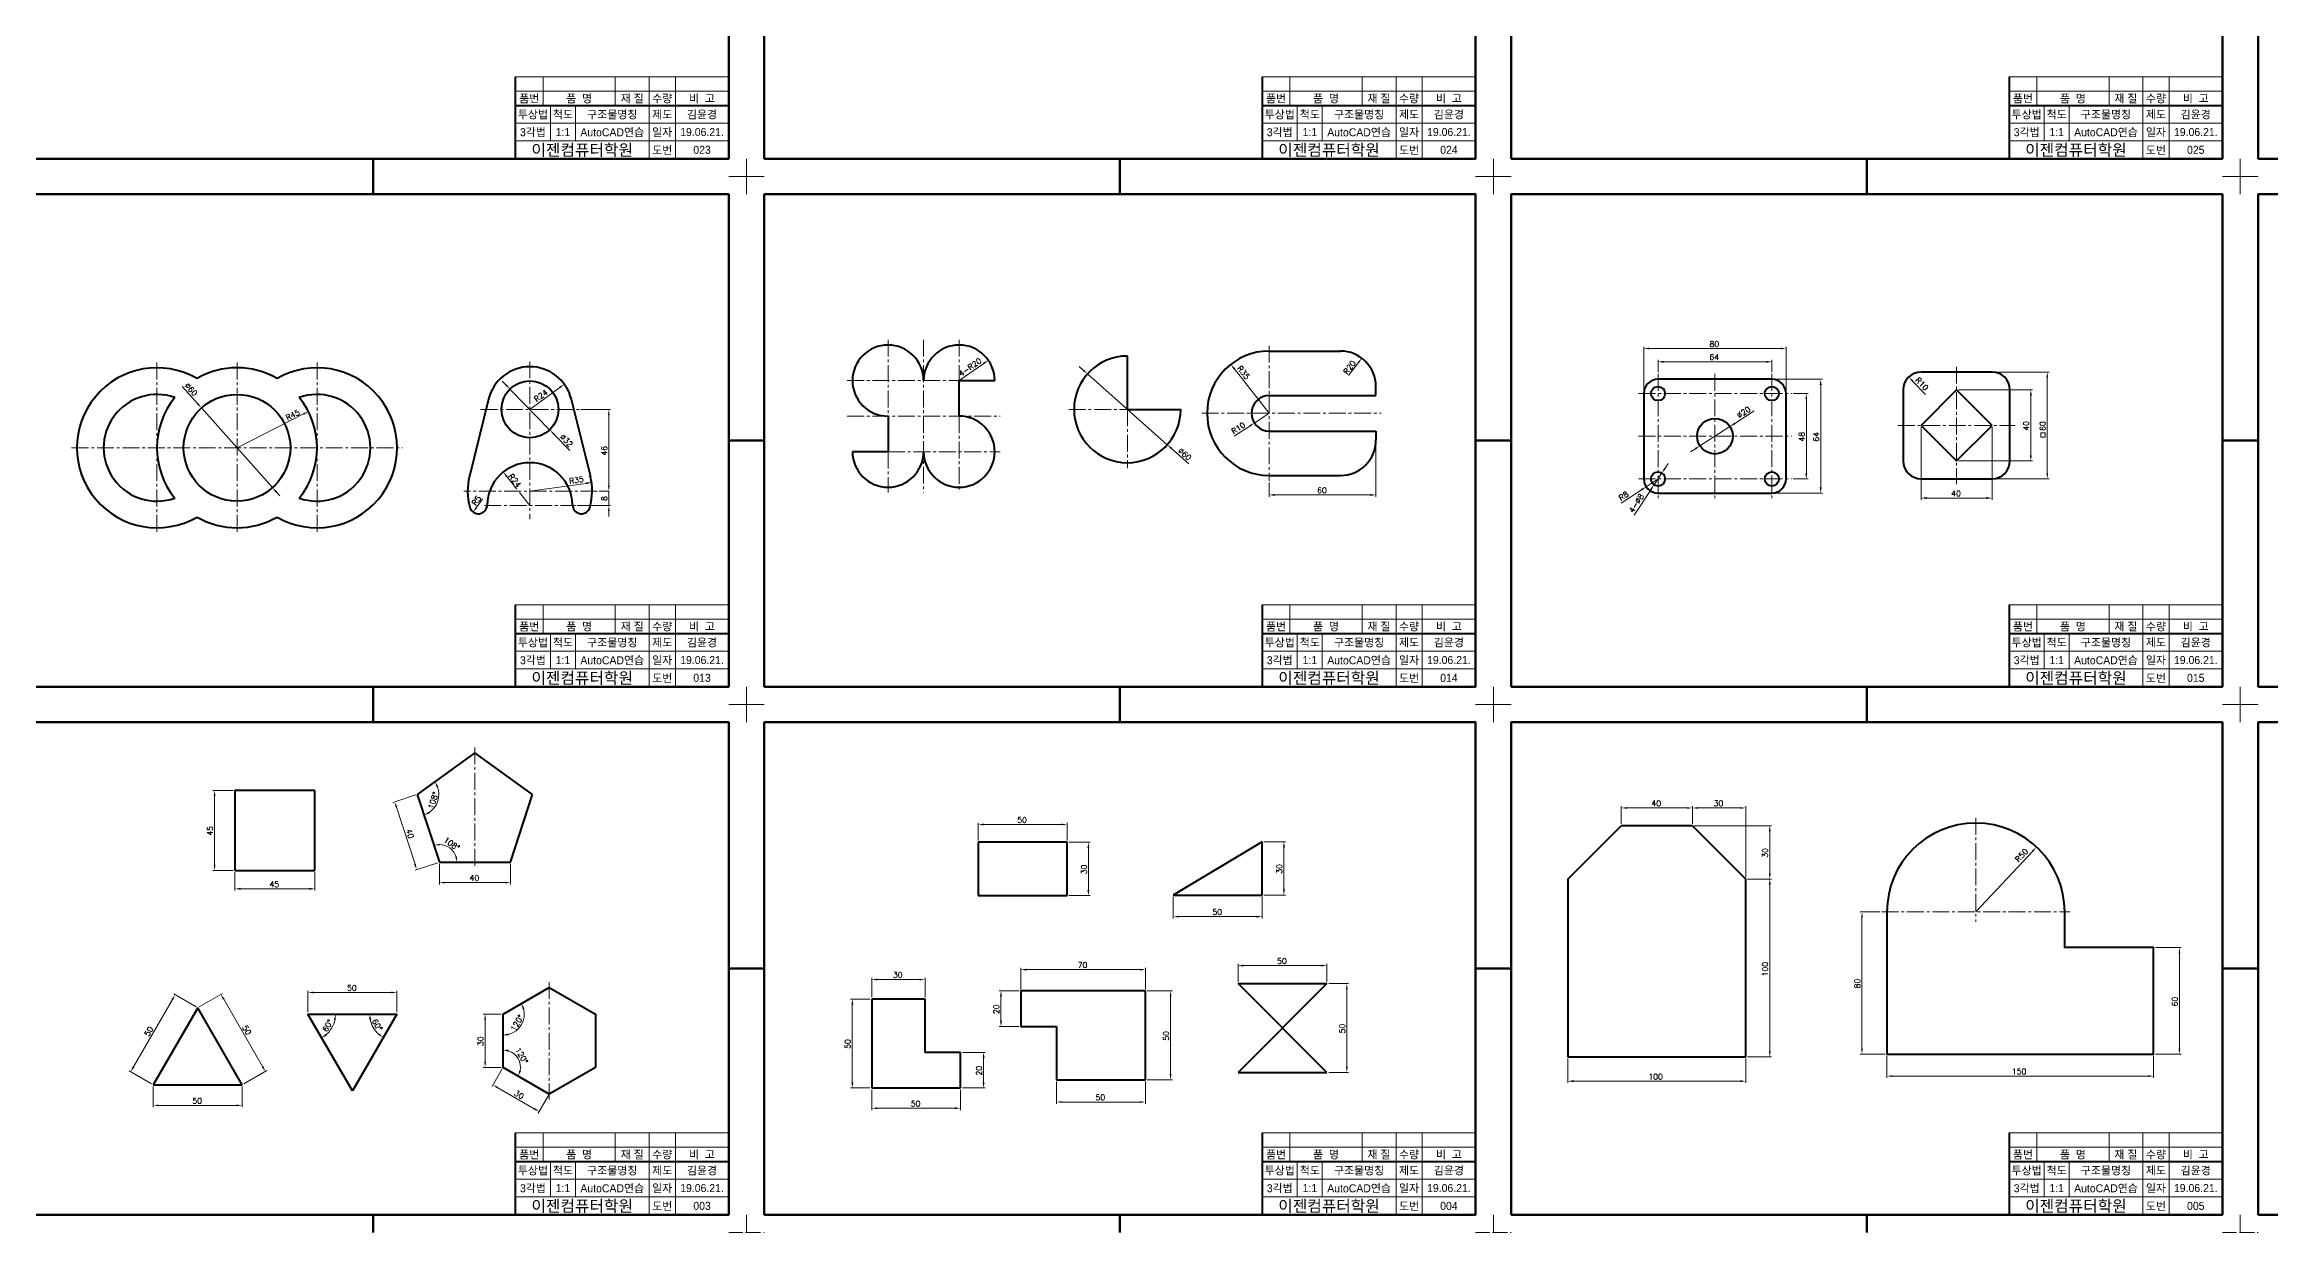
# Model space of a CAD drawing. Header units: millimetres. Extents: x 0 to 4210, y 0 to 2980.
# Drawn here: x 865 to 2116, y 0 to 668 of the extents above; entities that cross this region are included whole.
import ezdxf
from ezdxf.enums import TextEntityAlignment as Align

# ---------------------------------------------------------------- set-up
doc = ezdxf.new("R2010")
doc.units = ezdxf.units.MM
doc.linetypes.add('CENTER2', pattern=[28.575, 19.05, -3.175, 3.175, -3.175])
doc.linetypes.add('PHANTOM2', pattern=[31.75, 15.875, -3.175, 3.175, -3.175, 3.175, -3.175])
for name, color, linetype, lineweight in [('가는선', 1, 'Continuous', 13), ('구분선', 1, 'PHANTOM2', 13), ('문자', 2, 'Continuous', 20), ('외곽선', 4, 'Continuous', 70), ('외형선', 3, 'Continuous', 40), ('중심선', 1, 'CENTER2', 13), ('치수선', 1, 'Continuous', 13)]:
    doc.layers.add(name, color=color, linetype=linetype, lineweight=lineweight)
doc.styles.get("Standard").update_dxf_attribs({"font": 'romans.shx'})
doc.styles.add('한글', font='')
doc.styles.get('한글').set_extended_font_data('Gulim')

msp = doc.modelspace()

# ---------------------------------------------------------------- linework, layer by layer
at = {"layer": '가는선', "ltscale": 0.5}
for p, q in [((1130, 650), (1250, 650)), ((1130, 642), (1250, 642)), ((1145.6, 650), (1145.6, 634)), ((1186.2, 650), (1186.2, 634)), ((1205.3, 650), (1205.3, 604)), ((1220, 650), (1220, 604)), ((1550, 650), (1670, 650)), ((1550, 642), (1670, 642)), ((1565.6, 650), (1565.6, 634)), ((1606.2, 650), (1606.2, 634)), ((1625.3, 650), (1625.3, 604)), ((1640, 650), (1640, 604)), ((1970, 650), (2090, 650)), ((1970, 642), (2090, 642)), ((1985.6, 650), (1985.6, 634)), ((2026.2, 650), (2026.2, 634)), ((2045.3, 650), (2045.3, 604)), ((2060, 650), (2060, 604)), ((1149.7, 634), (1149.7, 614)), ((1163.8, 634), (1163.8, 614)), ((1569.7, 634), (1569.7, 614)), ((1583.8, 634), (1583.8, 614)), ((1989.7, 634), (1989.7, 614)), ((2003.8, 634), (2003.8, 614)), ((1130, 624), (1250, 624)), ((1130, 614), (1250, 614)), ((1550, 624), (1670, 624)), ((1550, 614), (1670, 614)), ((1970, 624), (2090, 624)), ((1970, 614), (2090, 614)), ((1130, 353), (1250, 353)), ((1145.6, 353), (1145.6, 337)), ((1186.2, 353), (1186.2, 337)), ((1205.3, 353), (1205.3, 307)), ((1220, 353), (1220, 307)), ((1550, 353), (1670, 353)), ((1565.6, 353), (1565.6, 337)), ((1606.2, 353), (1606.2, 337)), ((1625.3, 353), (1625.3, 307)), ((1640, 353), (1640, 307)), ((1970, 353), (2090, 353)), ((1985.6, 353), (1985.6, 337)), ((2026.2, 353), (2026.2, 337)), ((2045.3, 353), (2045.3, 307)), ((2060, 353), (2060, 307)), ((1130, 345), (1250, 345)), ((1550, 345), (1670, 345)), ((1970, 345), (2090, 345)), ((1130, 327), (1250, 327)), ((1149.7, 337), (1149.7, 317)), ((1163.8, 337), (1163.8, 317)), ((1550, 327), (1670, 327)), ((1569.7, 337), (1569.7, 317)), ((1583.8, 337), (1583.8, 317)), ((1970, 327), (2090, 327)), ((1989.7, 337), (1989.7, 317)), ((2003.8, 337), (2003.8, 317)), ((1130, 317), (1250, 317)), ((1550, 317), (1670, 317)), ((1970, 317), (2090, 317)), ((1130, 56), (1250, 56)), ((1145.6, 56), (1145.6, 40)), ((1186.2, 56), (1186.2, 40)), ((1205.3, 56), (1205.3, 10)), ((1220, 56), (1220, 10)), ((1550, 56), (1670, 56)), ((1565.6, 56), (1565.6, 40)), ((1606.2, 56), (1606.2, 40)), ((1625.3, 56), (1625.3, 10)), ((1640, 56), (1640, 10)), ((1970, 56), (2090, 56)), ((1985.6, 56), (1985.6, 40)), ((2026.2, 56), (2026.2, 40)), ((2045.3, 56), (2045.3, 10)), ((2060, 56), (2060, 10)), ((1130, 48), (1250, 48)), ((1149.7, 40), (1149.7, 20)), ((1163.8, 40), (1163.8, 20)), ((1550, 48), (1670, 48)), ((1569.7, 40), (1569.7, 20)), ((1583.8, 40), (1583.8, 20)), ((1970, 48), (2090, 48)), ((1989.7, 40), (1989.7, 20)), ((2003.8, 40), (2003.8, 20)), ((1130, 30), (1250, 30)), ((1550, 30), (1670, 30)), ((1970, 30), (2090, 30)), ((1130, 20), (1250, 20)), ((1550, 20), (1670, 20)), ((1970, 20), (2090, 20))]:
    msp.add_line(p, q, dxfattribs=at)
at = {"layer": '구분선', "ltscale": 0.5}
for points in [[(1250, 594), (1260, 594), (1260, 604)], [(1250, 594), (1260, 594), (1260, 604)], [(1260, 604), (1260, 594), (1270, 594)], [(1260, 604), (1260, 594), (1270, 594)], [(1260, 604), (1260, 594), (1270, 594)], [(1260, 604), (1260, 594), (1270, 594)], [(1670, 594), (1680, 594), (1680, 604)], [(1670, 594), (1680, 594), (1680, 604)], [(1680, 604), (1680, 594), (1690, 594)], [(1680, 604), (1680, 594), (1690, 594)], [(1680, 604), (1680, 594), (1690, 594)], [(1680, 604), (1680, 594), (1690, 594)], [(2090, 594), (2100, 594), (2100, 604)], [(2090, 594), (2100, 594), (2100, 604)], [(2100, 604), (2100, 594), (2110, 594)], [(2100, 604), (2100, 594), (2110, 594)], [(2100, 604), (2100, 594), (2110, 594)], [(2100, 604), (2100, 594), (2110, 594)], [(1260, 584), (1260, 594), (1250, 594)], [(1270, 594), (1260, 594), (1260, 584)], [(1270, 594), (1260, 594), (1260, 584)], [(1680, 584), (1680, 594), (1670, 594)], [(1690, 594), (1680, 594), (1680, 584)], [(1690, 594), (1680, 594), (1680, 584)], [(2100, 584), (2100, 594), (2090, 594)], [(2110, 594), (2100, 594), (2100, 584)], [(2110, 594), (2100, 594), (2100, 584)], [(1250, 297), (1260, 297), (1260, 307)], [(1250, 297), (1260, 297), (1260, 307)], [(1260, 307), (1260, 297), (1270, 297)], [(1260, 307), (1260, 297), (1270, 297)], [(1260, 307), (1260, 297), (1270, 297)], [(1260, 307), (1260, 297), (1270, 297)], [(1670, 297), (1680, 297), (1680, 307)], [(1670, 297), (1680, 297), (1680, 307)], [(1680, 307), (1680, 297), (1690, 297)], [(1680, 307), (1680, 297), (1690, 297)], [(1680, 307), (1680, 297), (1690, 297)], [(1680, 307), (1680, 297), (1690, 297)], [(2090, 297), (2100, 297), (2100, 307)], [(2090, 297), (2100, 297), (2100, 307)], [(2100, 307), (2100, 297), (2110, 297)], [(2100, 307), (2100, 297), (2110, 297)], [(2100, 307), (2100, 297), (2110, 297)], [(2100, 307), (2100, 297), (2110, 297)], [(1260, 287), (1260, 297), (1250, 297)], [(1270, 297), (1260, 297), (1260, 287)], [(1270, 297), (1260, 297), (1260, 287)], [(1680, 287), (1680, 297), (1670, 297)], [(1690, 297), (1680, 297), (1680, 287)], [(1690, 297), (1680, 297), (1680, 287)], [(2100, 287), (2100, 297), (2090, 297)], [(2110, 297), (2100, 297), (2100, 287)], [(2110, 297), (2100, 297), (2100, 287)], [(1250, 0), (1260, 0), (1260, 10)], [(1260, 10), (1260, 0), (1270, 0)], [(1260, 10), (1260, 0), (1270, 0)], [(1670, 0), (1680, 0), (1680, 10)], [(1680, 10), (1680, 0), (1690, 0)], [(1680, 10), (1680, 0), (1690, 0)], [(2090, 0), (2100, 0), (2100, 10)], [(2100, 10), (2100, 0), (2110, 0)], [(2100, 10), (2100, 0), (2110, 0)]]:
    msp.add_lwpolyline(points, dxfattribs=at)
at = {"layer": '문자', "ltscale": 0.5}
msp.add_lwpolyline([(1990.3, 449.9), (1987.8, 449.9), (1987.8, 447.4), (1990.3, 447.4)], close=True, dxfattribs=at)
at = {"layer": '외곽선', "ltscale": 0.5}
for p, q in [((1250, 604), (1250, 650)), ((1670, 604), (1670, 650)), ((2090, 604), (2090, 650)), ((1050, 604), (1050, 594)), ((1050, 604), (1050, 594)), ((1470, 604), (1470, 594)), ((1470, 604), (1470, 594)), ((1890, 604), (1890, 594)), ((1890, 604), (1890, 594)), ((1050, 594), (1050, 584)), ((1470, 594), (1470, 584)), ((1890, 594), (1890, 584)), ((1250, 445.5), (1260, 445.5)), ((1270, 445.5), (1260, 445.5)), ((1270, 445.5), (1260, 445.5)), ((1670, 445.5), (1680, 445.5)), ((1690, 445.5), (1680, 445.5)), ((1690, 445.5), (1680, 445.5)), ((2090, 445.5), (2100, 445.5)), ((2110, 445.5), (2100, 445.5)), ((2110, 445.5), (2100, 445.5)), ((1250, 307), (1250, 353)), ((1670, 307), (1670, 353)), ((2090, 307), (2090, 353)), ((1050, 307), (1050, 297)), ((1050, 307), (1050, 297)), ((1470, 307), (1470, 297)), ((1470, 307), (1470, 297)), ((1890, 307), (1890, 297)), ((1890, 307), (1890, 297)), ((1050, 297), (1050, 287)), ((1470, 297), (1470, 287)), ((1890, 297), (1890, 287)), ((1250, 148.5), (1260, 148.5)), ((1270, 148.5), (1260, 148.5)), ((1270, 148.5), (1260, 148.5)), ((1670, 148.5), (1680, 148.5)), ((1690, 148.5), (1680, 148.5)), ((1690, 148.5), (1680, 148.5)), ((2090, 148.5), (2100, 148.5)), ((2110, 148.5), (2100, 148.5)), ((2110, 148.5), (2100, 148.5)), ((1250, 10), (1250, 56)), ((1670, 10), (1670, 56)), ((2090, 10), (2090, 56)), ((1050, 10), (1050, 0)), ((1470, 10), (1470, 0)), ((1890, 10), (1890, 0))]:
    msp.add_line(p, q, dxfattribs=at)
for points in [[(850, 604), (1250, 604), (1250, 881), (850, 881)], [(1270, 604), (1670, 604), (1670, 881), (1270, 881)], [(1690, 604), (2090, 604), (2090, 881), (1690, 881)], [(2110, 604), (2510, 604), (2510, 881), (2110, 881)], [(850, 307), (1250, 307), (1250, 584), (850, 584)], [(1270, 307), (1670, 307), (1670, 584), (1270, 584)], [(1690, 307), (2090, 307), (2090, 584), (1690, 584)], [(2110, 307), (2510, 307), (2510, 584), (2110, 584)], [(850, 10), (1250, 10), (1250, 287), (850, 287)], [(1270, 10), (1670, 10), (1670, 287), (1270, 287)], [(1690, 10), (2090, 10), (2090, 287), (1690, 287)], [(2110, 10), (2510, 10), (2510, 287), (2110, 287)]]:
    msp.add_lwpolyline(points, close=True, dxfattribs=at)
at = {"layer": '외형선', "ltscale": 0.5}
for p, q in [((1130, 650), (1130, 642)), ((1130, 642), (1130, 634)), ((1550, 650), (1550, 642)), ((1550, 642), (1550, 634)), ((1970, 650), (1970, 642)), ((1970, 642), (1970, 634)), ((1130, 634), (1250, 634)), ((1130, 634), (1130, 614)), ((1550, 634), (1670, 634)), ((1550, 634), (1550, 614)), ((1970, 634), (2090, 634)), ((1970, 634), (1970, 614)), ((1130, 614), (1130, 604)), ((1550, 614), (1550, 604)), ((1970, 614), (1970, 604)), ((1474.2, 463), (1474.2, 493)), ((1554, 495.8), (1594, 495.8)), ((1379.6, 479.2), (1399.6, 479.2)), ((1614, 470.8), (1614, 475.8)), ((1836.6, 479.9), (1772.6, 479.9)), ((1960.5, 484), (1920.5, 484)), ((1114.9, 468.7), (1104.2, 425.3)), ((1161.5, 468.7), (1172.2, 425.3)), ((1474.2, 463), (1504.2, 463)), ((1554, 470.8), (1614, 470.8)), ((1764.6, 471.9), (1764.6, 423.9)), ((1844.6, 423.9), (1844.6, 471.9)), ((1910.5, 474), (1910.5, 434)), ((1940.5, 474), (1920.5, 454)), ((1960.5, 454), (1940.5, 474)), ((1970.5, 434), (1970.5, 474)), ((1554, 450.8), (1614, 450.8)), ((1614, 450.8), (1614, 445.8)), ((1920.5, 454), (1940.5, 434)), ((1940.5, 434), (1960.5, 454)), ((1339.6, 439.2), (1319.6, 439.2)), ((1554, 425.8), (1594, 425.8)), ((1772.6, 415.9), (1836.6, 415.9)), ((1920.5, 424), (1960.5, 424)), ((1130, 353), (1130, 345)), ((1550, 353), (1550, 345)), ((1970, 353), (1970, 345)), ((1130, 345), (1130, 337)), ((1550, 345), (1550, 337)), ((1970, 345), (1970, 337)), ((1130, 337), (1250, 337)), ((1130, 337), (1130, 317)), ((1550, 337), (1670, 337)), ((1550, 337), (1550, 317)), ((1970, 337), (2090, 337)), ((1970, 337), (1970, 317)), ((1130, 317), (1130, 307)), ((1550, 317), (1550, 307)), ((1970, 317), (1970, 307)), ((1107.3, 269.9), (1074.9, 246.4)), ((1139.7, 246.4), (1107.3, 269.9)), ((1017.3, 248.7), (972.3, 248.7)), ((972.3, 248.7), (972.3, 203.7)), ((1017.3, 203.7), (1017.3, 248.7)), ((1074.9, 246.4), (1087.3, 208.3)), ((1074.9, 246.4), (1087.3, 208.3)), ((1127.3, 208.3), (1139.7, 246.4)), ((1127.3, 208.3), (1139.7, 246.4)), ((1721.9, 198.8), (1751.9, 228.8)), ((1791.9, 228.8), (1751.9, 228.8)), ((1791.9, 228.8), (1821.9, 198.8)), ((1440.3, 219.5), (1390.3, 219.5)), ((1390.3, 219.5), (1390.3, 189.5)), ((1440.3, 189.5), (1440.3, 219.5)), ((1550, 219.8), (1500, 189.8)), ((1550, 189.8), (1550, 219.8)), ((972.3, 203.7), (1017.3, 203.7)), ((1087.3, 208.3), (1127.3, 208.3)), ((1087.3, 208.3), (1127.3, 208.3)), ((1390.3, 189.5), (1440.3, 189.5)), ((1500, 189.8), (1550, 189.8)), ((1721.9, 198.8), (1721.9, 98.8)), ((1821.9, 98.8), (1821.9, 198.8)), ((1123.1, 122.9), (1149.1, 137.9)), ((1149.1, 137.9), (1175.1, 122.9)), ((1586.4, 90), (1536.4, 140)), ((1536.4, 140), (1586.4, 140)), ((1586.4, 140), (1536.4, 90)), ((951.4, 126.4), (926.4, 83.1)), ((976.4, 83.1), (951.4, 126.4)), ((1360.4, 131.3), (1330.4, 131.3)), ((1330.4, 131.3), (1330.4, 81.3)), ((1360.4, 101.3), (1360.4, 131.3)), ((1484.3, 135.9), (1414.3, 135.9)), ((1414.3, 135.9), (1414.3, 115.9)), ((1484.3, 85.9), (1484.3, 135.9)), ((1013.4, 122.9), (1063.4, 122.9)), ((1038.4, 79.6), (1013.4, 122.9)), ((1063.4, 122.9), (1038.4, 79.6)), ((1123.1, 92.9), (1123.1, 122.9)), ((1175.1, 122.9), (1175.1, 92.9)), ((1414.3, 115.9), (1434.3, 115.9)), ((1434.3, 115.9), (1434.3, 85.9)), ((1380.4, 101.3), (1360.4, 101.3)), ((1380.4, 81.3), (1380.4, 101.3)), ((1149.1, 77.9), (1123.1, 92.9)), ((1175.1, 92.9), (1149.1, 77.9)), ((1536.4, 90), (1586.4, 90)), ((1721.9, 98.8), (1821.9, 98.8)), ((926.4, 83.1), (976.4, 83.1)), ((1330.4, 81.3), (1380.4, 81.3)), ((1434.3, 85.9), (1484.3, 85.9)), ((1130, 56), (1130, 48)), ((1550, 56), (1550, 48)), ((1970, 56), (1970, 48)), ((1130, 48), (1130, 40)), ((1130, 40), (1250, 40)), ((1130, 40), (1130, 20)), ((1550, 48), (1550, 40)), ((1550, 40), (1670, 40)), ((1550, 40), (1550, 20)), ((1970, 48), (1970, 40)), ((1970, 40), (2090, 40)), ((1970, 40), (1970, 20)), ((1130, 20), (1130, 10)), ((1550, 20), (1550, 10)), ((1970, 20), (1970, 10))]:
    msp.add_line(p, q, dxfattribs=at)
for points in [[(1379.6, 459.2), (1379.6, 479.2)], [(1339.6, 459.2), (1339.6, 439.2)]]:
    msp.add_lwpolyline(points, dxfattribs=at)
msp.add_lwpolyline([(1901.3, 100.3), (2051.3, 100.3), (2051.3, 160.3), (2001.3, 160.3), (2001.3, 180.3, 1), (1901.3, 180.3), (1901.3, 100.3)], format="xyb", dxfattribs=at)
for centre, radius in [((1138.2, 463), 16), ((1772.6, 471.9), 4), ((1836.6, 471.9), 4), ((973.5, 441.4), 30), ((1804.6, 447.9), 10), ((1772.6, 423.9), 4), ((1836.6, 423.9), 4)]:
    msp.add_circle(centre, radius, dxfattribs=at)
for centre, radius, start, end in [((1339.6, 479.2), 20, 0, 270), ((1379.6, 479.2), 20, 0, 180), ((1474.2, 463), 30, 90, 0), ((1554, 460.8), 35, 90, 270), ((1594, 475.8), 20, 0, 90), ((928.5, 441.4), 45, 60, 300), ((973.5, 441.4), 45, 60, 120), ((1018.5, 441.4), 45, 240, 120), ((1138.2, 463), 24, 13.8352, 166.1648), ((1772.6, 471.9), 8, 90, 180), ((1836.6, 471.9), 8, 0, 90), ((1920.5, 474), 10, 90, 180), ((1960.5, 474), 10, 0, 90), ((928.5, 441.4), 30, 70.5288, 289.4712), ((973.5, 441.4), 45, 141.0576, 218.9424), ((1018.5, 441.4), 30, 250.5288, 109.4712), ((973.5, 441.4), 45, 321.0576, 38.9424), ((1554, 460.8), 10, 90, 270), ((1379.6, 439.2), 20, 180, 90), ((1339.6, 439.2), 20, 180, 0), ((1594, 445.8), 20, 270, 0), ((1138.2, 409), 24, 0.6174, 179.3826), ((1920.5, 434), 10, 180, 270), ((1960.5, 434), 10, 270, 0), ((1138.2, 417), 35, 166.1648, 194.8477), ((1138.2, 417), 35, 345.1523, 13.8352), ((1772.6, 423.9), 8, 180, 270), ((1836.6, 423.9), 8, 270, 0), ((973.5, 441.4), 45, 240, 300), ((1109.2, 409.3), 5, 194.8477, 359.3826), ((1167.2, 409.3), 5, 180.6174, 345.1523)]:
    msp.add_arc(centre, radius, start, end, dxfattribs=at)
at = {"layer": '중심선', "ltscale": 0.5}
for p, q in [((1339.6, 502.2), (1339.6, 459.2)), ((1359.6, 502.2), (1359.6, 416.2)), ((1379.6, 502.2), (1379.6, 479.2)), ((928.5, 489.4), (928.5, 393.4)), ((973.5, 489.4), (973.5, 393.4)), ((1018.5, 489.4), (1018.5, 393.4)), ((1138.2, 490), (1138.2, 401.3)), ((1554, 498.8), (1554, 422.8)), ((1316.6, 479.2), (1379.6, 479.2)), ((1772.6, 482.9), (1772.6, 412.9)), ((1804.6, 482.9), (1804.6, 412.9)), ((1836.6, 482.9), (1836.6, 412.9)), ((1940.5, 487), (1940.5, 421)), ((1110.5, 463), (1165.9, 463)), ((1441.2, 463), (1474.2, 463)), ((1474.2, 463), (1474.2, 430)), ((1761.6, 471.9), (1847.6, 471.9)), ((1316.6, 459.2), (1402.6, 459.2)), ((1379.6, 459.2), (1379.6, 416.2)), ((1516, 460.8), (1617, 460.8)), ((1907.5, 454), (1973.5, 454)), ((880.5, 441.4), (1066.5, 441.4)), ((1339.6, 439.2), (1402.6, 439.2)), ((1339.6, 439.2), (1339.6, 416.2)), ((1761.6, 447.9), (1847.6, 447.9)), ((1176.2, 417), (1101.1, 417)), ((1761.6, 423.9), (1847.6, 423.9)), ((1112.6, 409), (1163.8, 409)), ((1107.3, 272.9), (1107.3, 205.3)), ((1951.3, 233.3), (1951.3, 174.8)), ((1898.3, 180.3), (2004.3, 180.3)), ((1149.1, 140.9), (1149.1, 74.9))]:
    msp.add_line(p, q, dxfattribs=at)
at = {"layer": '치수선', "ltscale": 0.5}
for p, q in [((1379.6, 479.2), (1393.4, 488.8)), ((1598.6, 482), (1604.1, 489.3)), ((1764.6, 472.9), (1764.6, 498.2)), ((1767.8, 497.2), (1841.5, 497.2)), ((1772.6, 483.9), (1772.6, 490.8)), ((1775.8, 489.8), (1833.5, 489.8)), ((1836.6, 483.9), (1836.6, 490.8)), ((1844.6, 472.8), (1844.6, 498.2)), ((942.7, 475.9), (951.4, 466.2)), ((1124.8, 476.7), (1122.7, 478.9)), ((1449.4, 485), (1447, 487.1)), ((1451.8, 482.9), (1496.6, 443.1)), ((1554, 460.8), (1534.3, 485.9)), ((1837.6, 479.9), (1865.1, 479.9)), ((1864.1, 476.8), (1864.1, 419.1)), ((1923, 471.3), (1915.7, 478.9)), ((1961.5, 484), (1992.5, 484)), ((1991.5, 480.8), (1991.5, 427.1)), ((993.4, 419), (953.5, 463.8)), ((1127, 474.4), (1149.3, 451.5)), ((1138.2, 463), (1155, 475.3)), ((1166.9, 463), (1183.6, 463)), ((1848.6, 471.9), (1857, 471.9)), ((1856, 468.8), (1856, 427.1)), ((1941.5, 474), (1983.2, 474)), ((1982.2, 470.8), (1982.2, 437.1)), ((973.5, 441.4), (1010.8, 460.4)), ((1182.6, 459.8), (1182.6, 420.1)), ((1534.3, 448), (1543, 453.6)), ((1554, 460.8), (1545.6, 455.3)), ((1796.2, 442.5), (1813, 453.3)), ((1826.7, 462.1), (1815.7, 455)), ((1920.5, 453), (1920.5, 412.1)), ((1960.5, 453), (1960.5, 412.1)), ((1160.7, 439.8), (1151.5, 449.2)), ((1508.8, 432.3), (1499, 441)), ((1614, 444.8), (1614, 413.9)), ((1793.6, 440.8), (1790.9, 439.1)), ((1774.8, 427.3), (1770.4, 420.6)), ((1776.6, 429.9), (1778.3, 432.5)), ((1941.5, 434), (1983.2, 434)), ((995.5, 416.7), (997.6, 414.3)), ((1130.9, 418.1), (1125.2, 425.3)), ((1138.2, 409), (1132.4, 416.2)), ((1138.2, 417), (1169.7, 421.4)), ((1182.6, 420.1), (1182.6, 423.3)), ((1182.6, 409), (1182.6, 417)), ((1554, 421.8), (1554, 413.9)), ((1557.1, 414.9), (1610.8, 414.9)), ((1751.9, 410.3), (1763.3, 417.8)), ((1759.1, 403.5), (1768.7, 418)), ((1772.6, 423.9), (1765.9, 419.5)), ((1837.6, 415.9), (1865.1, 415.9)), ((1848.6, 423.9), (1857, 423.9)), ((1923.6, 413.1), (1957.3, 413.1)), ((1961.5, 424), (1992.5, 424)), ((1111.6, 412.7), (1108.1, 407.8)), ((1164.8, 409), (1183.6, 409)), ((1182.6, 405.8), (1182.6, 402.7)), ((971.3, 248.7), (959.9, 248.7)), ((960.9, 245.6), (960.9, 206.9)), ((1074, 246.1), (1061.2, 241.9)), ((1063.2, 239.2), (1073.6, 207.2)), ((1751.9, 229.8), (1751.9, 239.8)), ((1755.1, 238.8), (1788.8, 238.8)), ((1791.9, 229.8), (1791.9, 239.8)), ((1795.1, 238.8), (1818.8, 238.8)), ((1821.9, 199.8), (1821.9, 239.8)), ((1390.3, 220.5), (1390.3, 230.5)), ((1393.5, 229.5), (1437.2, 229.5)), ((1440.3, 220.5), (1440.3, 230.5)), ((1792.9, 228.8), (1836.4, 228.8)), ((1835.4, 225.7), (1835.4, 202)), ((1441.3, 219.5), (1453.3, 219.5)), ((1452.3, 216.3), (1452.3, 192.6)), ((1551, 219.8), (1563.2, 219.8)), ((1562.2, 216.7), (1562.2, 193)), ((1951.3, 180.3), (1983.3, 214.5)), ((971.3, 203.7), (959.9, 203.7)), ((972.3, 202.7), (972.3, 192.3)), ((1017.3, 202.7), (1017.3, 192.3)), ((1086.4, 208), (1073.6, 203.9)), ((1087.3, 207.3), (1087.3, 195.8)), ((1127.3, 207.3), (1127.3, 195.8)), ((975.5, 193.3), (1014.2, 193.3)), ((1090.5, 196.8), (1124.2, 196.8)), ((1441.3, 189.5), (1453.3, 189.5)), ((1500, 188.8), (1500, 176.7)), ((1550, 188.8), (1550, 176.7)), ((1551, 189.8), (1563.2, 189.8)), ((1822.9, 198.8), (1836.4, 198.8)), ((1835.4, 195.7), (1835.4, 102)), ((1503.1, 177.7), (1546.8, 177.7)), ((1897.3, 180.3), (1886.3, 180.3)), ((1887.3, 177.1), (1887.3, 103.4)), ((1536.4, 141), (1536.4, 151.1)), ((1586.4, 141), (1586.4, 151.1)), ((2052.3, 160.3), (2066.8, 160.3)), ((2065.8, 157.1), (2065.8, 103.4)), ((1330.4, 132.3), (1330.4, 143.3)), ((1333.6, 142.3), (1357.3, 142.3)), ((1360.4, 132.3), (1360.4, 143.3)), ((1414.3, 136.9), (1414.3, 148.9)), ((1417.5, 147.9), (1481.2, 147.9)), ((1484.3, 136.9), (1484.3, 148.9)), ((1539.5, 150.1), (1583.2, 150.1)), ((1587.4, 140), (1598.6, 140)), ((915.3, 93.2), (937.2, 131)), ((950.5, 126.9), (937.9, 134.2)), ((952.3, 126.9), (965.3, 134.5)), ((966, 131.2), (987.9, 93.4)), ((1013.4, 123.9), (1013.4, 136)), ((1016.6, 135), (1060.3, 135)), ((1063.4, 123.9), (1063.4, 136)), ((1329.4, 131.3), (1318.5, 131.3)), ((1319.5, 128.2), (1319.5, 84.5)), ((1413.3, 135.9), (1402.1, 135.9)), ((1403.1, 132.8), (1403.1, 119.1)), ((1485.3, 135.9), (1499.5, 135.9)), ((1498.5, 132.8), (1498.5, 89.1)), ((1597.6, 136.8), (1597.6, 93.2)), ((1122.1, 122.9), (1112, 122.9)), ((1113, 119.8), (1113, 96.1)), ((1413.3, 115.9), (1402.1, 115.9)), ((1381.4, 101.3), (1394.3, 101.3)), ((1900.3, 100.3), (1886.3, 100.3)), ((2052.3, 100.3), (2066.8, 100.3)), ((925.5, 83.6), (912.9, 90.9)), ((977.3, 83.6), (990.3, 91.2)), ((1122.1, 92.9), (1112, 92.9)), ((1122.6, 92), (1116.9, 82.2)), ((1393.3, 98.2), (1393.3, 84.5)), ((1587.4, 90), (1598.6, 90)), ((1721.9, 97.8), (1721.9, 84.1)), ((1821.9, 97.8), (1821.9, 84.1)), ((1822.9, 98.8), (1836.4, 98.8)), ((1901.3, 99.3), (1901.3, 87)), ((1904.4, 88), (2048.1, 88)), ((2051.3, 99.3), (2051.3, 87)), ((926.4, 82.1), (926.4, 70.5)), ((976.4, 82.1), (976.4, 70.5)), ((1120.1, 81.4), (1140.6, 69.6)), ((1148.6, 77), (1142.9, 67.2)), ((1329.4, 81.3), (1318.5, 81.3)), ((1330.4, 80.3), (1330.4, 68.9)), ((1380.4, 80.3), (1380.4, 68.9)), ((1381.4, 81.3), (1394.3, 81.3)), ((1434.3, 84.9), (1434.3, 72.4)), ((1484.3, 84.9), (1484.3, 72.4)), ((1485.3, 85.9), (1499.5, 85.9)), ((1725.1, 85.1), (1818.8, 85.1)), ((973.2, 71.5), (929.5, 71.5)), ((1333.6, 69.9), (1377.3, 69.9)), ((1437.5, 73.4), (1481.2, 73.4))]:
    msp.add_line(p, q, dxfattribs=at)
at = {"layer": '치수선'}
msp.add_line((1182.6, 417), (1177.2, 417), dxfattribs=at)
at = {"layer": '치수선', "ltscale": 0.5}
for centre, radius, start, end in [((1074.9, 246.4), 12.1, 302.9173, 21.0827), ((1087.3, 208.3), 9.87, 18.3587, 89.6413), ((1123.1, 122.9), 11.9, 285.2178, 14.7822), ((1013.4, 122.9), 15.5, 311.6854, 348.3146), ((1063.4, 122.9), 15.3, 191.8324, 228.1676), ((1123.1, 92.9), 9.83, 348.4403, 71.5597)]:
    msp.add_arc(centre, radius, start, end, dxfattribs=at)
for points in [[(1393.1, 489.3), (1393.7, 488.4), (1396, 490.6)], [(1534.7, 486.2), (1533.9, 485.5), (1532.3, 488.3)], [(1603.7, 489.6), (1604.5, 489), (1606, 491.8)], [(1767.8, 497.8), (1767.8, 496.7), (1764.6, 497.2)], [(1775.8, 490.3), (1775.8, 489.2), (1772.6, 489.8)], [(1833.5, 490.3), (1833.5, 489.2), (1836.6, 489.8)], [(1841.5, 497.8), (1841.5, 496.7), (1844.6, 497.2)], [(1125.2, 477.1), (1124.5, 476.3), (1127, 474.4)], [(1154.7, 475.7), (1155.3, 474.9), (1157.5, 477.2)], [(1449.7, 485.4), (1449.1, 484.6), (1451.8, 482.9)], [(1863.5, 476.8), (1864.6, 476.8), (1864.1, 479.9)], [(1916.1, 479.3), (1915.4, 478.6), (1913.6, 481.2)], [(1991, 480.8), (1992, 480.8), (1991.5, 484)], [(951.8, 466.5), (951, 465.8), (953.5, 463.8)], [(1182.1, 459.8), (1183.1, 459.8), (1182.6, 463)], [(1855.4, 468.8), (1856.5, 468.8), (1856, 471.9)], [(1981.7, 470.8), (1982.8, 470.8), (1982.2, 474)], [(1010.6, 460.8), (1011, 459.9), (1013.6, 461.8)], [(1151.9, 449.6), (1151.2, 448.9), (1149.3, 451.5)], [(1542.7, 454.1), (1543.2, 453.2), (1545.6, 455.3)], [(1815.4, 455.5), (1816, 454.6), (1813, 453.3)], [(1499.4, 441.4), (1498.7, 440.6), (1496.6, 443.1)], [(1793.3, 441.3), (1793.8, 440.4), (1796.2, 442.5)], [(1125.6, 425.6), (1124.8, 424.9), (1123.3, 427.7)], [(1776.1, 430.2), (1777, 429.6), (1774.8, 427.3)], [(1855.4, 427.1), (1856.5, 427.1), (1856, 423.9)], [(1981.7, 437.1), (1982.8, 437.1), (1982.2, 434)], [(1991, 427.1), (1992, 427.1), (1991.5, 424)], [(995.9, 417), (995.1, 416.3), (993.4, 419)], [(1169.7, 422), (1169.8, 420.9), (1172.8, 421.9)], [(1182.1, 420.1), (1183.1, 420.1), (1182.6, 417)], [(1557.1, 415.4), (1557.1, 414.3), (1554, 414.9)], [(1610.8, 415.4), (1610.8, 414.3), (1614, 414.9)], [(1763, 418.2), (1763.6, 417.3), (1765.9, 419.5)], [(1768.2, 418.3), (1769.1, 417.7), (1770.4, 420.6)], [(1863.5, 419.1), (1864.6, 419.1), (1864.1, 415.9)], [(1923.6, 413.7), (1923.6, 412.6), (1920.5, 413.1)], [(1957.3, 413.7), (1957.3, 412.6), (1960.5, 413.1)], [(1107.7, 408.1), (1108.5, 407.5), (1106.3, 405.2)], [(1182.1, 405.8), (1183.1, 405.8), (1182.6, 409)], [(1085.8, 250.5), (1086.7, 251), (1084.8, 253.5)], [(960.4, 245.6), (961.4, 245.6), (960.9, 248.7)], [(1063.7, 239.4), (1062.7, 239.1), (1062.2, 242.2)], [(1755.1, 239.3), (1755.1, 238.3), (1751.9, 238.8)], [(1788.8, 239.3), (1788.8, 238.3), (1791.9, 238.8)], [(1795.1, 239.3), (1795.1, 238.3), (1791.9, 238.8)], [(1818.8, 239.3), (1818.8, 238.3), (1821.9, 238.8)], [(1081.8, 235.7), (1081.3, 236.7), (1078.7, 234.8)], [(1393.5, 230), (1393.5, 229), (1390.3, 229.5)], [(1437.2, 230), (1437.2, 229), (1440.3, 229.5)], [(1834.9, 225.7), (1836, 225.7), (1835.4, 228.8)], [(1087.5, 217.7), (1087.3, 218.7), (1084.3, 217.7)], [(1451.7, 216.3), (1452.8, 216.3), (1452.3, 219.5)], [(1561.7, 216.7), (1562.8, 216.7), (1562.2, 219.8)], [(1982.9, 214.9), (1983.6, 214.2), (1985.4, 216.8)], [(960.4, 206.9), (961.4, 206.9), (960.9, 203.7)], [(1074.1, 207.3), (1073.1, 207), (1074.5, 204.2)], [(1097.2, 211.5), (1096.2, 211.3), (1097.2, 208.3)], [(1834.9, 202), (1836, 202), (1835.4, 198.8)], [(975.5, 193.9), (975.5, 192.8), (972.3, 193.3)], [(1014.2, 193.9), (1014.2, 192.8), (1017.3, 193.3)], [(1090.5, 197.3), (1090.5, 196.3), (1087.3, 196.8)], [(1124.2, 197.3), (1124.2, 196.3), (1127.3, 196.8)], [(1451.7, 192.6), (1452.8, 192.6), (1452.3, 189.5)], [(1561.7, 193), (1562.8, 193), (1562.2, 189.8)], [(1834.9, 195.7), (1836, 195.7), (1835.4, 198.8)], [(1503.1, 178.2), (1503.1, 177.1), (1500, 177.7)], [(1546.8, 178.2), (1546.8, 177.1), (1550, 177.7)], [(1886.8, 177.1), (1887.8, 177.1), (1887.3, 180.3)], [(1539.5, 150.7), (1539.5, 149.6), (1536.4, 150.1)], [(1583.2, 150.7), (1583.2, 149.6), (1586.4, 150.1)], [(2065.3, 157.1), (2066.3, 157.1), (2065.8, 160.3)], [(1333.6, 142.8), (1333.6, 141.8), (1330.4, 142.3)], [(1357.3, 142.8), (1357.3, 141.8), (1360.4, 142.3)], [(1417.5, 148.4), (1417.5, 147.3), (1414.3, 147.9)], [(1481.2, 148.4), (1481.2, 147.3), (1484.3, 147.9)], [(1597.1, 136.8), (1598.1, 136.8), (1597.6, 140)], [(936.7, 131.3), (937.6, 130.8), (938.7, 133.7)], [(966.5, 131.5), (965.5, 131), (964.4, 134)], [(1016.6, 135.5), (1016.6, 134.5), (1013.4, 135)], [(1060.3, 135.5), (1060.3, 134.5), (1063.4, 135)], [(1134.1, 125.7), (1135.1, 126.1), (1133.4, 128.9)], [(1319, 128.2), (1320.1, 128.2), (1319.5, 131.3)], [(1402.6, 132.8), (1403.7, 132.8), (1403.1, 135.9)], [(1498, 132.8), (1499, 132.8), (1498.5, 135.9)], [(1028.1, 119.8), (1029.1, 119.7), (1028.9, 122.9)], [(1047.9, 119.7), (1049, 119.8), (1048.1, 122.9)], [(1112.5, 119.8), (1113.5, 119.8), (1113, 122.9)], [(1402.6, 119.1), (1403.7, 119.1), (1403.1, 115.9)], [(1024, 110.9), (1023.4, 111.8), (1021.2, 109.5)], [(1053.5, 112), (1052.9, 111.1), (1055.8, 109.7)], [(1126.3, 110.9), (1126.1, 112), (1123.1, 111)], [(1126.1, 101.7), (1126.3, 102.8), (1123.1, 102.7)], [(1392.8, 98.2), (1393.9, 98.2), (1393.3, 101.3)], [(1834.9, 102), (1836, 102), (1835.4, 98.8)], [(1886.8, 103.4), (1887.8, 103.4), (1887.3, 100.3)], [(2065.3, 103.4), (2066.3, 103.4), (2065.8, 100.3)], [(914.8, 93.4), (915.8, 92.9), (913.7, 90.4)], [(988.3, 93.7), (987.4, 93.1), (989.4, 90.7)], [(1112.5, 96.1), (1113.5, 96.1), (1113, 92.9)], [(1133.2, 90.8), (1132.2, 91.1), (1131.6, 88)], [(1498, 89.1), (1499, 89.1), (1498.5, 85.9)], [(1597.1, 93.2), (1598.1, 93.2), (1597.6, 90)], [(1904.4, 88.5), (1904.4, 87.5), (1901.3, 88)], [(2048.1, 88.5), (2048.1, 87.5), (2051.3, 88)], [(1120.4, 81.9), (1119.9, 81), (1117.4, 83)], [(1319, 84.5), (1320.1, 84.5), (1319.5, 81.3)], [(1392.8, 84.5), (1393.9, 84.5), (1393.3, 81.3)], [(1725.1, 85.7), (1725.1, 84.6), (1721.9, 85.1)], [(1818.8, 85.7), (1818.8, 84.6), (1821.9, 85.1)], [(929.5, 72), (929.5, 71), (926.4, 71.5)], [(973.2, 72), (973.2, 71), (976.4, 71.5)], [(1140.9, 70.1), (1140.4, 69.1), (1143.4, 68)], [(1333.6, 70.4), (1333.6, 69.4), (1330.4, 69.9)], [(1377.3, 70.4), (1377.3, 69.4), (1380.4, 69.9)], [(1437.5, 73.9), (1437.5, 72.9), (1434.3, 73.4)], [(1481.2, 73.9), (1481.2, 72.9), (1484.3, 73.4)]]:
    msp.add_solid(points, dxfattribs=at)

# ---------------------------------------------------------------- texts
at = {"layer": '문자', "ltscale": 0.5, "style": '한글'}
for s, height, p in [('품번', 4.5, (1137.8, 638)), ('품  명', 4.5, (1165.9, 638)), ('재 질', 4.5, (1195.7, 638)), ('수량', 4.5, (1212.6, 638)), ('비  고', 4.5, (1235, 638)), ('품번', 4.5, (1557.8, 638)), ('품  명', 4.5, (1585.9, 638)), ('재 질', 4.5, (1615.7, 638)), ('수량', 4.5, (1632.6, 638)), ('비  고', 4.5, (1655, 638)), ('품번', 4.5, (1977.8, 638)), ('품  명', 4.5, (2005.9, 638)), ('재 질', 4.5, (2035.7, 638)), ('수량', 4.5, (2052.6, 638)), ('비  고', 4.5, (2075, 638)), ('투상법', 4.5, (1139.9, 629)), ('척도', 4.5, (1156.8, 629)), ('구조물명칭', 4.5, (1184.5, 629)), ('제도', 4.5, (1212.6, 629)), ('김윤경', 4.5, (1235, 629)), ('투상법', 4.5, (1559.9, 629)), ('척도', 4.5, (1576.8, 629)), ('구조물명칭', 4.5, (1604.5, 629)), ('제도', 4.5, (1632.6, 629)), ('김윤경', 4.5, (1655, 629)), ('투상법', 4.5, (1979.9, 629)), ('척도', 4.5, (1996.8, 629)), ('구조물명칭', 4.5, (2024.5, 629)), ('제도', 4.5, (2052.6, 629)), ('김윤경', 4.5, (2075, 629)), ('3각법', 4.5, (1139.9, 619)), ('1:1', 4.5, (1156.8, 619)), ('AutoCAD연습', 4.5, (1184.5, 619)), ('일자', 4.5, (1212.6, 619)), ('19.06.21.', 4.5, (1235, 619)), ('3각법', 4.5, (1559.9, 619)), ('1:1', 4.5, (1576.8, 619)), ('AutoCAD연습', 4.5, (1604.5, 619)), ('일자', 4.5, (1632.6, 619)), ('19.06.21.', 4.5, (1655, 619)), ('3각법', 4.5, (1979.9, 619)), ('1:1', 4.5, (1996.8, 619)), ('AutoCAD연습', 4.5, (2024.5, 619)), ('일자', 4.5, (2052.6, 619)), ('19.06.21.', 4.5, (2075, 619)), ('이젠컴퓨터학원', 6.5, (1167.6, 609)), ('도번', 4.5, (1212.6, 609)), ('023', 4.5, (1235, 609)), ('이젠컴퓨터학원', 6.5, (1587.6, 609)), ('도번', 4.5, (1632.6, 609)), ('024', 4.5, (1655, 609)), ('이젠컴퓨터학원', 6.5, (2007.6, 609)), ('도번', 4.5, (2052.6, 609)), ('025', 4.5, (2075, 609)), ('품번', 4.5, (1137.8, 341)), ('품  명', 4.5, (1165.9, 341)), ('재 질', 4.5, (1195.7, 341)), ('수량', 4.5, (1212.6, 341)), ('비  고', 4.5, (1235, 341)), ('품번', 4.5, (1557.8, 341)), ('품  명', 4.5, (1585.9, 341)), ('재 질', 4.5, (1615.7, 341)), ('수량', 4.5, (1632.6, 341)), ('비  고', 4.5, (1655, 341)), ('품번', 4.5, (1977.8, 341)), ('품  명', 4.5, (2005.9, 341)), ('재 질', 4.5, (2035.7, 341)), ('수량', 4.5, (2052.6, 341)), ('비  고', 4.5, (2075, 341)), ('투상법', 4.5, (1139.9, 332)), ('척도', 4.5, (1156.8, 332)), ('구조물명칭', 4.5, (1184.5, 332)), ('제도', 4.5, (1212.6, 332)), ('김윤경', 4.5, (1235, 332)), ('투상법', 4.5, (1559.9, 332)), ('척도', 4.5, (1576.8, 332)), ('구조물명칭', 4.5, (1604.5, 332)), ('제도', 4.5, (1632.6, 332)), ('김윤경', 4.5, (1655, 332)), ('투상법', 4.5, (1979.9, 332)), ('척도', 4.5, (1996.8, 332)), ('구조물명칭', 4.5, (2024.5, 332)), ('제도', 4.5, (2052.6, 332)), ('김윤경', 4.5, (2075, 332)), ('3각법', 4.5, (1139.9, 322)), ('이젠컴퓨터학원', 6.5, (1167.6, 312)), ('1:1', 4.5, (1156.8, 322)), ('AutoCAD연습', 4.5, (1184.5, 322)), ('도번', 4.5, (1212.6, 312)), ('일자', 4.5, (1212.6, 322)), ('19.06.21.', 4.5, (1235, 322)), ('013', 4.5, (1235, 312)), ('3각법', 4.5, (1559.9, 322)), ('이젠컴퓨터학원', 6.5, (1587.6, 312)), ('1:1', 4.5, (1576.8, 322)), ('AutoCAD연습', 4.5, (1604.5, 322)), ('도번', 4.5, (1632.6, 312)), ('일자', 4.5, (1632.6, 322)), ('19.06.21.', 4.5, (1655, 322)), ('014', 4.5, (1655, 312)), ('3각법', 4.5, (1979.9, 322)), ('이젠컴퓨터학원', 6.5, (2007.6, 312)), ('1:1', 4.5, (1996.8, 322)), ('AutoCAD연습', 4.5, (2024.5, 322)), ('도번', 4.5, (2052.6, 312)), ('일자', 4.5, (2052.6, 322)), ('19.06.21.', 4.5, (2075, 322)), ('015', 4.5, (2075, 312)), ('투상법', 4.5, (1139.9, 35)), ('품번', 4.5, (1137.8, 44)), ('척도', 4.5, (1156.8, 35)), ('품  명', 4.5, (1165.9, 44)), ('구조물명칭', 4.5, (1184.5, 35)), ('재 질', 4.5, (1195.7, 44)), ('제도', 4.5, (1212.6, 35)), ('수량', 4.5, (1212.6, 44)), ('김윤경', 4.5, (1235, 35)), ('비  고', 4.5, (1235, 44)), ('투상법', 4.5, (1559.9, 35)), ('품번', 4.5, (1557.8, 44)), ('척도', 4.5, (1576.8, 35)), ('품  명', 4.5, (1585.9, 44)), ('구조물명칭', 4.5, (1604.5, 35)), ('재 질', 4.5, (1615.7, 44)), ('제도', 4.5, (1632.6, 35)), ('수량', 4.5, (1632.6, 44)), ('김윤경', 4.5, (1655, 35)), ('비  고', 4.5, (1655, 44)), ('투상법', 4.5, (1979.9, 35)), ('품번', 4.5, (1977.8, 44)), ('척도', 4.5, (1996.8, 35)), ('품  명', 4.5, (2005.9, 44)), ('구조물명칭', 4.5, (2024.5, 35)), ('재 질', 4.5, (2035.7, 44)), ('제도', 4.5, (2052.6, 35)), ('수량', 4.5, (2052.6, 44)), ('김윤경', 4.5, (2075, 35)), ('비  고', 4.5, (2075, 44)), ('3각법', 4.5, (1139.9, 25)), ('1:1', 4.5, (1156.8, 25)), ('AutoCAD연습', 4.5, (1184.5, 25)), ('일자', 4.5, (1212.6, 25)), ('19.06.21.', 4.5, (1235, 25)), ('3각법', 4.5, (1559.9, 25)), ('1:1', 4.5, (1576.8, 25)), ('AutoCAD연습', 4.5, (1604.5, 25)), ('일자', 4.5, (1632.6, 25)), ('19.06.21.', 4.5, (1655, 25)), ('3각법', 4.5, (1979.9, 25)), ('1:1', 4.5, (1996.8, 25)), ('AutoCAD연습', 4.5, (2024.5, 25)), ('일자', 4.5, (2052.6, 25)), ('19.06.21.', 4.5, (2075, 25)), ('이젠컴퓨터학원', 6.5, (1167.6, 15)), ('도번', 4.5, (1212.6, 15)), ('003', 4.5, (1235, 15)), ('이젠컴퓨터학원', 6.5, (1587.6, 15)), ('도번', 4.5, (1632.6, 15)), ('004', 4.5, (1655, 15)), ('이젠컴퓨터학원', 6.5, (2007.6, 15)), ('도번', 4.5, (2052.6, 15)), ('005', 4.5, (2075, 15))]:
    msp.add_text(s, height=height, dxfattribs=at).set_placement(p, align=Align.MIDDLE)
at = {"layer": '문자', "ltscale": 0.5}
for s, p in [('80', (1801.6, 498.2)), ('64', (1801.5, 490.8)), ('60', (1580.9, 415.9)), ('40', (1937.5, 414.1)), ('40', (1768.9, 239.8)), ('30', (1803.9, 239.8)), ('50', (1412.3, 230.5)), ('40', (1104.3, 197.8)), ('45', (991.8, 194.3)), ('50', (1522, 178.7)), ('70', (1446.3, 148.9)), ('50', (1558.4, 151.1)), ('50', (1035.4, 136)), ('30', (1342.4, 143.3)), ('100', (1767.2, 86.1)), ('150', (1971.6, 89)), ('50', (948.4, 72.5)), ('50', (1456.3, 74.4)), ('50', (1352.4, 70.9))]:
    msp.add_text(s, height=3.15, dxfattribs=at).set_placement(p)
for s, rotation, p in [('4-R20', 34.9342, (1380.7, 481.3)), ('R20', 52.9822, (1597.9, 482.4)), ('∅60', 311.7131, (943.8, 476.2)), ('R35', 308.1532, (1535.7, 486)), ('R10', 313.6506, (1917, 479.2)), ('R24', 36.3031, (1142, 467)), ('∅20', 32.7541, (1818.2, 457.9)), ('R45', 26.9435, (1001.9, 456.6)), ('R10', 33.1932, (1534, 448.9)), ('40', 90, (1981.2, 451)), ('60', 90, (1990.5, 450.9)), ('∅32', 314.1924, (1154.8, 447.3)), ('46', 90, (1181.6, 437)), ('∅60', 318.4299, (1502.4, 439.3)), ('48', 90, (1855, 444.9)), ('64', 90, (1863.1, 444.8)), ('R24', 308.501, (1125.9, 425.2)), ('R5', 54.2056, (1107.8, 408.5)), ('R35', 8.0766, (1160.5, 421.1)), ('8', 90, (1181.6, 411.5)), ('R8', 33.4555, (1751.8, 411.5)), ('4-∅8', 56.4698, (1758.5, 404.5)), ('108°', 72, (1083.9, 237.9)), ('45', 90, (959.9, 223.2)), ('40', 288, (1068.4, 226.4)), ('108°', 324, (1089.4, 220.2)), ('30', 90, (1834.4, 210.8)), ('R50', 46.9825, (1975.4, 208.1)), ('30', 90, (1451.3, 201.5)), ('30', 90, (1561.2, 201.8)), ('100', 90, (1834.4, 144.1)), ('80', 90, (1886.3, 137.3)), ('20', 90, (1402.1, 122.9)), ('60', 90, (2064.8, 127.2)), ('60°', 60, (1024.1, 112.5)), ('60°', 300, (1049.2, 119)), ('120°', 60, (1129.9, 112.9)), ('50', 90, (1497.5, 107.9)), ('50', 90, (1596.6, 112)), ('30', 90, (1112, 104.9)), ('120°', 300, (1129.8, 102.9)), ('50', 90, (1318.5, 103.3)), ('20', 90, (1392.3, 88.3)), ('30', 330, (1129, 77.5))]:
    msp.add_text(s, height=3.15, rotation=rotation, dxfattribs=at).set_placement(p)
at = {"layer": '문자'}
for rotation, p in [(60, (923.9, 110)), (300, (976.3, 115.4))]:
    msp.add_text('50', height=3.15, rotation=rotation, dxfattribs=at).set_placement(p)

doc.saveas('drawing.dxf')
